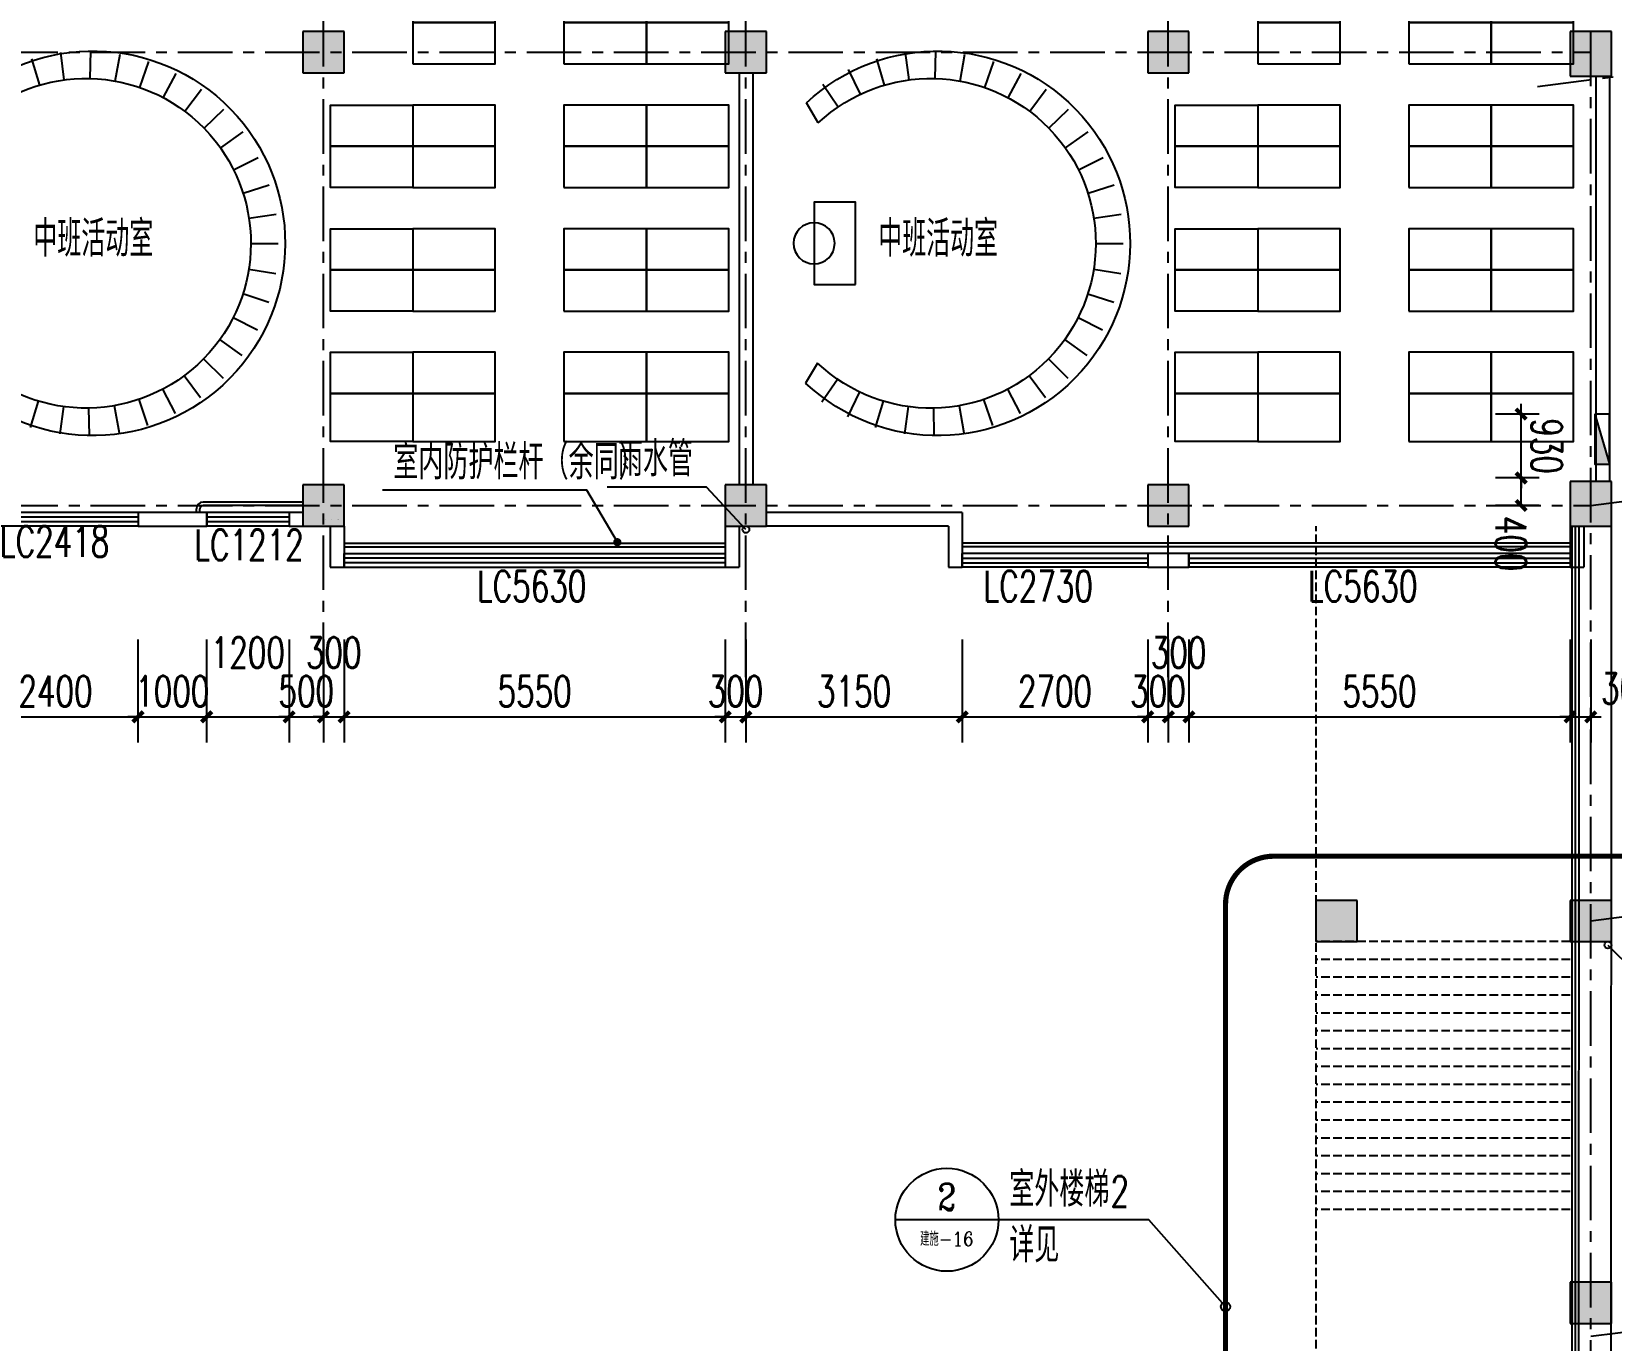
# Model space of a CAD drawing. Header units: millimetres. Extents: x -1048436 to -185795, y -983427 to 400387.
# Drawn here: x -721312 to -698312, y -308774 to -289718 of the extents above; entities that cross this region are included whole.
import ezdxf
from ezdxf.enums import TextEntityAlignment as Align

# ---------------------------------------------------------------- set-up
doc = ezdxf.new("R2010")
doc.units = ezdxf.units.MM
doc.header["$LTSCALE"] = 500
doc.linetypes.add('DASH', pattern=[0.35, 0.25, -0.1])
doc.linetypes.add('一层轴网$0$CENTER', pattern=[50.8, 31.75, -6.35, 6.35, -6.35])
for name, color, linetype in [('COLUMN', 254, 'Continuous'), ('DIM_IDEN', 3, 'Continuous'), ('DIM_LEAD', 3, 'Continuous'), ('P-消火栓-VPIPE', 1, 'Continuous'), ('PUB_DIM', 3, 'Continuous'), ('PUB_HATCH', 8, 'Continuous'), ('PUB_TEXT', 7, 'Continuous'), ('WINDOW', 4, 'Continuous'), ('WINDOW_TEXT', 7, 'Continuous'), ('一层轴网$0$建-轴线', 1, '一层轴网$0$CENTER'), ('建-墙', 254, 'Continuous'), ('建-家具', 8, 'Continuous'), ('建-屋面-排水沟落水口', 175, 'Continuous'), ('建-排水沟', 181, 'Continuous'), ('建-文字', 4, 'Continuous'), ('建-楼梯-扶手栏杆', 3, 'Continuous'), ('建-符号-箭头', 13, 'Continuous')]:
    doc.layers.add(name, color=color, linetype=linetype)
doc.styles.add('_TCH_DIM', font='SIMPLEX', dxfattribs={"bigfont": 'GBCBIG'})
doc.styles.add('_TCH_DIM_T3', font='SIMPLEX', dxfattribs={"width": 0.705882, "bigfont": 'GBCBIG'})
doc.styles.add('_TCH_LABEL', font='COMPLEX', dxfattribs={"bigfont": 'GBCBIG'})
doc.styles.add('_TCH_WINDOW', font='SIMPLEX', dxfattribs={"height": 3.5, "bigfont": 'GBCBIG'})
doc.styles.add('XD2008', font='xd-hzs.shx', dxfattribs={"width": 0.7, "bigfont": 'xd-hztxt.shx'})
doc.dimstyles.new('_TCH_ARCH&&150', dxfattribs={"dimtxt": 446.25, "dimasz": 150, "dimexe": 375, "dimexo": 450, "dimgap": 150, "dimtad": 1, "dimdec": 0, "dimzin": 0, "dimdsep": 46, "dimtxsty": '_TCH_DIM_T3', "dimblk": 'ARCHTICK', "dimcen": 0.09, "dimclrt": 7, "dimazin": 2, "dimtfac": 1, "dimtdec": 0, "dimtix": 1, "dimtmove": 2, "dimatfit": 3, "dimldrblk": 'ARCHTICK', "dimfxl": 1, "dimtolj": 1, "dimtzin": 0, "dimarcsym": 0})

# ---------------------------------------------------------------- blocks, each defined once
blk = doc.blocks.new('tjytk')
at = {"layer": '建-家具'}
for p, q in [((22706991, -4836326), (22706860, -4835948)), ((22707351, -4836232), (22707280, -4835838)), ((22707711, -4835794), (22707720, -4836194)), ((22708092, -4836214), (22708144, -4835818)), ((22708568, -4835908), (22708455, -4836292)), ((22706650, -4836474), (22706462, -4836121)), ((22708803, -4836424), (22708974, -4836063)), ((22706096, -4836353), (22706336, -4836673)), ((22709350, -4836278), (22709125, -4836609)), ((22706057, -4836919), (22705771, -4836639)), ((22709416, -4836841), (22709589, -4836549)), ((22705493, -4836973), (22705819, -4837204)), ((22705628, -4837523), (22705270, -4837345)), ((22705107, -4837746), (22705488, -4837867)), ((22705404, -4838229), (22705008, -4838169)), ((22704976, -4838601), (22705376, -4838600)), ((22705406, -4838971), (22705011, -4839034)), ((22705112, -4839455), (22705492, -4839332)), ((22705634, -4839676), (22705277, -4839856)), ((22705502, -4840227), (22705827, -4839994)), ((22706066, -4840278), (22705781, -4840559)), ((22709425, -4840337), (22709600, -4840628)), ((22706109, -4840843), (22706347, -4840522)), ((22709363, -4840900), (22709136, -4840571)), ((22706662, -4840719), (22706476, -4841074)), ((22708814, -4840757), (22708988, -4841118)), ((22706875, -4841245), (22707003, -4840866)), ((22707364, -4840958), (22707295, -4841352)), ((22707727, -4841393), (22707734, -4840993)), ((22708105, -4840971), (22708159, -4841367)), ((22708583, -4841275), (22708468, -4840892))]:
    blk.add_line(p, q, dxfattribs=at)
at = {"layer": '建-家具', "elevation": 0}
blk.add_lwpolyline([(22708876, -4839194), (22708876, -4837994), (22709476, -4837994), (22709476, -4839194)], close=True, dxfattribs=at)
at = {"layer": '建-家具'}
blk.add_circle((22709476, -4838594), 300, dxfattribs=at)
for centre, radius in [((22707676, -4838594), 2800), ((22707776, -4838594), 2400)]:
    blk.add_arc(centre, radius, 46.9055, 313.4094, dxfattribs=at)
blk = doc.blocks.new('A$C3D0C7A98')
at = {"layer": '建-家具'}
for points in [[(-5000, 6730), (-6200, 6730), (-6200, 7330), (-5000, 7330)], [(-3800, 6730), (-5000, 6730), (-5000, 7330), (-3800, 7330)], [(-5000, 6130), (-6200, 6130), (-6200, 6730), (-5000, 6730)], [(-3800, 6130), (-5000, 6130), (-5000, 6730), (-3800, 6730)], [(-5000, 4930), (-6200, 4930), (-6200, 5530), (-5000, 5530)], [(-3800, 4930), (-5000, 4930), (-5000, 5530), (-3800, 5530)], [(-5000, 4330), (-6200, 4330), (-6200, 4930), (-5000, 4930)], [(-3800, 4330), (-5000, 4330), (-5000, 4930), (-3800, 4930)], [(-5000, 3130), (-6200, 3130), (-6200, 3730), (-5000, 3730)], [(-3800, 3130), (-5000, 3130), (-5000, 3730), (-3800, 3730)], [(-5000, 2530), (-6200, 2530), (-6200, 3130), (-5000, 3130)], [(-3800, 2530), (-5000, 2530), (-5000, 3130), (-3800, 3130)], [(-5000, 1330), (-6200, 1330), (-6200, 1930), (-5000, 1930)], [(-3800, 1330), (-5000, 1330), (-5000, 1930), (-3800, 1930)], [(-5000, 630), (-6200, 630), (-6200, 1330), (-5000, 1330)], [(-3800, 630), (-5000, 630), (-5000, 1330), (-3800, 1330)]]:
    blk.add_lwpolyline(points, close=True, dxfattribs=at)
at = {"layer": '建-家具', "elevation": 0}
for points in [[(-1600, 6730), (-2800, 6730), (-2800, 7330), (-1600, 7330)], [(-1600, 6130), (-2800, 6130), (-2800, 6730), (-1600, 6730)], [(-1600, 4930), (-2800, 4930), (-2800, 5530), (-1600, 5530)], [(-1600, 4930), (-400, 4930), (-400, 5530), (-1600, 5530)], [(-1600, 4330), (-2800, 4330), (-2800, 4930), (-1600, 4930)], [(-1600, 4330), (-400, 4330), (-400, 4930), (-1600, 4930)], [(-1600, 3130), (-2800, 3130), (-2800, 3730), (-1600, 3730)], [(-1600, 3130), (-400, 3130), (-400, 3730), (-1600, 3730)], [(-1600, 2530), (-2800, 2530), (-2800, 3130), (-1600, 3130)], [(-1600, 2530), (-400, 2530), (-400, 3130), (-1600, 3130)], [(-1600, 1330), (-2800, 1330), (-2800, 1930), (-1600, 1930)], [(-1600, 1330), (-400, 1330), (-400, 1930), (-1600, 1930)], [(-1600, 630), (-2800, 630), (-2800, 1330), (-1600, 1330)], [(-1600, 630), (-400, 630), (-400, 1330), (-1600, 1330)]]:
    blk.add_lwpolyline(points, close=True, dxfattribs=at)
at = {"layer": '建-家具', "linetype": 'Continuous', "extrusion": (0, 0, -1), "xscale": -1, "zscale": -1}
blk.add_blockref('tjytk', (22704618, 4842111), dxfattribs=at)
blk = doc.blocks.new('一层轴网')
at = {"layer": '一层轴网$0$建-轴线', "ltscale": 0.05}
for p, q in [((53975.4, 66077.3), (70938.8, 68234.6)), ((-2650, 66576.4), (54751.3, 66576.4)), ((54751.3, 59976.4), (71714.7, 62133.7)), ((-2650, 59976.4), (54751.3, 59976.4)), ((54751.4, 53928.1), (72471.6, 56181.6)), ((54751.2, 47879.8), (73228.6, 50229.6))]:
    blk.add_line(p, q, dxfattribs=at)
for points in [[(36300, 57476.4), (36300, 82276.4)], [(42450, 57476.4), (42450, 82276.4)], [(48600, 57476.4), (48600, 82276.4)], [(54750, -2500), (54750, 82276.4)]]:
    blk.add_lwpolyline(points, dxfattribs=at)
blk = doc.blocks.new('PA-X单栓')
blk.add_line((-162, 57), (325, 200))
blk.add_lwpolyline([(-162, 57), (325, 57), (325, 200), (-162, 200)], close=True)
blk.add_solid([(325, 57), (325, 200), (-162, 57)])
blk = doc.blocks.new('fghfgh')
at = {"layer": 'P-消火栓-VPIPE', "linetype": 'ByBlock', "xscale": 1.5, "yscale": 1.5, "zscale": 1.5, "rotation": 270}
blk.add_blockref('PA-X单栓', (-698638, -295530), dxfattribs=at)
blk = doc.blocks.new('A$C4F09042B')
at = {"layer": 'DIM_LEAD'}
for p, q in [((110336, 95668), (108886, 95668)), ((110907, 95051), (110336, 95668)), ((123457, 89001), (123835, 88623))]:
    blk.add_line(p, q, dxfattribs=at)
at = {"layer": '建-屋面-排水沟落水口'}
for centre in [(110907, 95051), (123457, 89001)]:
    blk.add_circle(centre, 50, dxfattribs=at)
at = {"layer": 'PUB_TEXT', "style": '_TCH_DIM'}
blk.add_text('雨水管', height=506.4, dxfattribs=at).set_placement((109043, 95826))
blk = doc.blocks.new('_ArchTick')
at = {"color": 0, "linetype": 'ByBlock', "const_width": 0.4}
blk.add_lwpolyline([(-0.5, -0.5), (0.5, 0.5)], dxfattribs=at)
blk = doc.blocks.new('*D1484')
at = {"layer": 'Defpoints', "color": 0, "transparency": 16777216}
for p in [(-699626, -296217), (-698911, -296217), (-698911, -296618)]:
    blk.add_point(p, dxfattribs=at)
at = {"layer": 'PUB_DIM', "color": 0, "lineweight": -2, "transparency": 16777216}
for p, q in [((-699361, -296217), (-700001, -296217)), ((-699626, -296618), (-699626, -296217)), ((-699361, -296618), (-700001, -296618))]:
    blk.add_line(p, q, dxfattribs=at)
at = {"layer": 'PUB_DIM', "color": 0, "lineweight": -2, "transparency": 16777216, "xscale": 150, "yscale": 150, "zscale": 150}
for p, rotation in [((-699626, -296217), 90.00029364775153), ((-699626, -296618), 270.0002936477515)]:
    blk.add_blockref('_ArchTick', p, dxfattribs=dict(at, rotation=rotation))
at = {"layer": 'PUB_DIM', "color": 7, "transparency": 16777216, "insert": (-699774, -297173), "char_height": 446.2, "attachment_point": 5, "rotation": 270.0003, "style": '_TCH_DIM_T3'}
blk.add_mtext('\\A1;400', dxfattribs=at)
blk = doc.blocks.new('*D1485')
at = {"layer": 'Defpoints', "color": 0, "transparency": 16777216}
for p in [(-699626, -295288), (-698911, -295288), (-698911, -296217)]:
    blk.add_point(p, dxfattribs=at)
at = {"layer": 'PUB_DIM', "color": 0, "lineweight": -2, "transparency": 16777216}
for p, q in [((-699361, -295288), (-700001, -295288)), ((-699626, -295288), (-699626, -295138)), ((-699626, -296217), (-699626, -295288)), ((-699361, -296217), (-700001, -296217)), ((-699626, -296217), (-699626, -296367))]:
    blk.add_line(p, q, dxfattribs=at)
at = {"layer": 'PUB_DIM', "color": 0, "lineweight": -2, "transparency": 16777216, "xscale": 150, "yscale": 150, "zscale": 150}
for p, rotation in [((-699626, -295288), 270.0002936477463), ((-699626, -296217), 90.00029364774629)]:
    blk.add_blockref('_ArchTick', p, dxfattribs=dict(at, rotation=rotation))
at = {"layer": 'PUB_DIM', "color": 7, "transparency": 16777216, "insert": (-699253, -295753), "char_height": 446.2, "attachment_point": 5, "rotation": 270.0003, "style": '_TCH_DIM_T3'}
blk.add_mtext('\\A1;930', dxfattribs=at)
blk = doc.blocks.new('*D1996')
at = {"layer": 'Defpoints', "color": 0, "transparency": 16777216}
for p in [(-722163, -298118), (-719763, -298118), (-719763, -299696)]:
    blk.add_point(p, dxfattribs=at)
at = {"layer": 'PUB_DIM', "color": 0, "lineweight": -2, "transparency": 16777216}
for p, q in [((-722163, -298568), (-722163, -300071)), ((-719763, -298568), (-719763, -300071)), ((-722163, -299696), (-719763, -299696))]:
    blk.add_line(p, q, dxfattribs=at)
at = {"layer": 'PUB_DIM', "color": 0, "lineweight": -2, "transparency": 16777216, "xscale": 150, "yscale": 150, "zscale": 150, "rotation": 180}
blk.add_blockref('_ArchTick', (-722163, -299696), dxfattribs=at)
at = {"layer": 'PUB_DIM', "color": 0, "lineweight": -2, "transparency": 16777216, "xscale": 150, "yscale": 150, "zscale": 150}
blk.add_blockref('_ArchTick', (-719763, -299696), dxfattribs=at)
at = {"layer": 'PUB_DIM', "color": 7, "transparency": 16777216, "insert": (-720963, -299323), "char_height": 446.2, "attachment_point": 5, "style": '_TCH_DIM_T3'}
blk.add_mtext('\\A1;2400', dxfattribs=at)
blk = doc.blocks.new('*D1997')
at = {"layer": 'Defpoints', "color": 0, "transparency": 16777216}
for p in [(-719763, -298118), (-718763, -298118), (-718763, -299696)]:
    blk.add_point(p, dxfattribs=at)
at = {"layer": 'PUB_DIM', "color": 0, "lineweight": -2, "transparency": 16777216}
for p, q in [((-719763, -298568), (-719763, -300071)), ((-718763, -298568), (-718763, -300071)), ((-719763, -299696), (-719913, -299696)), ((-719763, -299696), (-718763, -299696)), ((-718763, -299696), (-718613, -299696))]:
    blk.add_line(p, q, dxfattribs=at)
at = {"layer": 'PUB_DIM', "color": 0, "lineweight": -2, "transparency": 16777216, "xscale": 150, "yscale": 150, "zscale": 150}
blk.add_blockref('_ArchTick', (-719763, -299696), dxfattribs=at)
at = {"layer": 'PUB_DIM', "color": 0, "lineweight": -2, "transparency": 16777216, "xscale": 150, "yscale": 150, "zscale": 150, "rotation": 180}
blk.add_blockref('_ArchTick', (-718763, -299696), dxfattribs=at)
at = {"layer": 'PUB_DIM', "color": 7, "transparency": 16777216, "insert": (-719263, -299323), "char_height": 446.2, "attachment_point": 5, "style": '_TCH_DIM_T3'}
blk.add_mtext('\\A1;1000', dxfattribs=at)
blk = doc.blocks.new('*D1998')
at = {"layer": 'Defpoints', "color": 0, "transparency": 16777216}
for p in [(-718763, -298118), (-717563, -298118), (-717563, -299696)]:
    blk.add_point(p, dxfattribs=at)
at = {"layer": 'PUB_DIM', "color": 0, "lineweight": -2, "transparency": 16777216}
for p, q in [((-718763, -298568), (-718763, -300071)), ((-717563, -298568), (-717563, -300071)), ((-718763, -299696), (-717563, -299696))]:
    blk.add_line(p, q, dxfattribs=at)
at = {"layer": 'PUB_DIM', "color": 0, "lineweight": -2, "transparency": 16777216, "xscale": 150, "yscale": 150, "zscale": 150, "rotation": 180}
blk.add_blockref('_ArchTick', (-718763, -299696), dxfattribs=at)
at = {"layer": 'PUB_DIM', "color": 0, "lineweight": -2, "transparency": 16777216, "xscale": 150, "yscale": 150, "zscale": 150}
blk.add_blockref('_ArchTick', (-717563, -299696), dxfattribs=at)
at = {"layer": 'PUB_DIM', "color": 7, "transparency": 16777216, "insert": (-718163, -298759), "char_height": 446.2, "attachment_point": 5, "style": '_TCH_DIM_T3'}
blk.add_mtext('\\A1;1200', dxfattribs=at)
blk = doc.blocks.new('*D1999')
at = {"layer": 'Defpoints', "color": 0, "transparency": 16777216}
for p in [(-717563, -298118), (-717063, -298118), (-717063, -299696)]:
    blk.add_point(p, dxfattribs=at)
at = {"layer": 'PUB_DIM', "color": 0, "lineweight": -2, "transparency": 16777216}
for p, q in [((-717563, -298568), (-717563, -300071)), ((-717063, -298568), (-717063, -300071)), ((-717563, -299696), (-717713, -299696)), ((-717563, -299696), (-717063, -299696)), ((-717063, -299696), (-716913, -299696))]:
    blk.add_line(p, q, dxfattribs=at)
at = {"layer": 'PUB_DIM', "color": 0, "lineweight": -2, "transparency": 16777216, "xscale": 150, "yscale": 150, "zscale": 150}
blk.add_blockref('_ArchTick', (-717563, -299696), dxfattribs=at)
at = {"layer": 'PUB_DIM', "color": 0, "lineweight": -2, "transparency": 16777216, "xscale": 150, "yscale": 150, "zscale": 150, "rotation": 180}
blk.add_blockref('_ArchTick', (-717063, -299696), dxfattribs=at)
at = {"layer": 'PUB_DIM', "color": 7, "transparency": 16777216, "insert": (-717313, -299323), "char_height": 446.2, "attachment_point": 5, "style": '_TCH_DIM_T3'}
blk.add_mtext('\\A1;500', dxfattribs=at)
blk = doc.blocks.new('*D2000')
at = {"layer": 'Defpoints', "color": 0, "transparency": 16777216}
for p in [(-717063, -298118), (-716763, -298118), (-716763, -299696)]:
    blk.add_point(p, dxfattribs=at)
at = {"layer": 'PUB_DIM', "color": 0, "lineweight": -2, "transparency": 16777216}
for p, q in [((-717063, -298568), (-717063, -300071)), ((-716763, -298568), (-716763, -300071)), ((-717063, -299696), (-717213, -299696)), ((-717063, -299696), (-716763, -299696)), ((-716763, -299696), (-716613, -299696))]:
    blk.add_line(p, q, dxfattribs=at)
at = {"layer": 'PUB_DIM', "color": 0, "lineweight": -2, "transparency": 16777216, "xscale": 150, "yscale": 150, "zscale": 150}
blk.add_blockref('_ArchTick', (-717063, -299696), dxfattribs=at)
at = {"layer": 'PUB_DIM', "color": 0, "lineweight": -2, "transparency": 16777216, "xscale": 150, "yscale": 150, "zscale": 150, "rotation": 180}
blk.add_blockref('_ArchTick', (-716763, -299696), dxfattribs=at)
at = {"layer": 'PUB_DIM', "color": 7, "transparency": 16777216, "insert": (-716913, -298759), "char_height": 446.2, "attachment_point": 5, "style": '_TCH_DIM_T3'}
blk.add_mtext('\\A1;300', dxfattribs=at)
blk = doc.blocks.new('*D2001')
at = {"layer": 'Defpoints', "color": 0, "transparency": 16777216}
for p in [(-716763, -298118), (-711213, -298118), (-711213, -299696)]:
    blk.add_point(p, dxfattribs=at)
at = {"layer": 'PUB_DIM', "color": 0, "lineweight": -2, "transparency": 16777216}
for p, q in [((-716763, -298568), (-716763, -300071)), ((-711213, -298568), (-711213, -300071)), ((-716763, -299696), (-711213, -299696))]:
    blk.add_line(p, q, dxfattribs=at)
at = {"layer": 'PUB_DIM', "color": 0, "lineweight": -2, "transparency": 16777216, "xscale": 150, "yscale": 150, "zscale": 150, "rotation": 180}
blk.add_blockref('_ArchTick', (-716763, -299696), dxfattribs=at)
at = {"layer": 'PUB_DIM', "color": 0, "lineweight": -2, "transparency": 16777216, "xscale": 150, "yscale": 150, "zscale": 150}
blk.add_blockref('_ArchTick', (-711213, -299696), dxfattribs=at)
at = {"layer": 'PUB_DIM', "color": 7, "transparency": 16777216, "insert": (-713988, -299323), "char_height": 446.2, "attachment_point": 5, "style": '_TCH_DIM_T3'}
blk.add_mtext('\\A1;5550', dxfattribs=at)
blk = doc.blocks.new('*D2002')
at = {"layer": 'Defpoints', "color": 0, "transparency": 16777216}
for p in [(-711213, -298118), (-710913, -298118), (-710913, -299696)]:
    blk.add_point(p, dxfattribs=at)
at = {"layer": 'PUB_DIM', "color": 0, "lineweight": -2, "transparency": 16777216}
for p, q in [((-711213, -298568), (-711213, -300071)), ((-710913, -298568), (-710913, -300071)), ((-711213, -299696), (-711363, -299696)), ((-711213, -299696), (-710913, -299696)), ((-710913, -299696), (-710763, -299696))]:
    blk.add_line(p, q, dxfattribs=at)
at = {"layer": 'PUB_DIM', "color": 0, "lineweight": -2, "transparency": 16777216, "xscale": 150, "yscale": 150, "zscale": 150}
blk.add_blockref('_ArchTick', (-711213, -299696), dxfattribs=at)
at = {"layer": 'PUB_DIM', "color": 0, "lineweight": -2, "transparency": 16777216, "xscale": 150, "yscale": 150, "zscale": 150, "rotation": 180}
blk.add_blockref('_ArchTick', (-710913, -299696), dxfattribs=at)
at = {"layer": 'PUB_DIM', "color": 7, "transparency": 16777216, "insert": (-711063, -299323), "char_height": 446.2, "attachment_point": 5, "style": '_TCH_DIM_T3'}
blk.add_mtext('\\A1;300', dxfattribs=at)
blk = doc.blocks.new('*D2003')
at = {"layer": 'Defpoints', "color": 0, "transparency": 16777216}
for p in [(-710913, -298118), (-707763, -298118), (-707763, -299696)]:
    blk.add_point(p, dxfattribs=at)
at = {"layer": 'PUB_DIM', "color": 0, "lineweight": -2, "transparency": 16777216}
for p, q in [((-710913, -298568), (-710913, -300071)), ((-707763, -298568), (-707763, -300071)), ((-710913, -299696), (-707763, -299696))]:
    blk.add_line(p, q, dxfattribs=at)
at = {"layer": 'PUB_DIM', "color": 0, "lineweight": -2, "transparency": 16777216, "xscale": 150, "yscale": 150, "zscale": 150, "rotation": 180}
blk.add_blockref('_ArchTick', (-710913, -299696), dxfattribs=at)
at = {"layer": 'PUB_DIM', "color": 0, "lineweight": -2, "transparency": 16777216, "xscale": 150, "yscale": 150, "zscale": 150}
blk.add_blockref('_ArchTick', (-707763, -299696), dxfattribs=at)
at = {"layer": 'PUB_DIM', "color": 7, "transparency": 16777216, "insert": (-709338, -299323), "char_height": 446.2, "attachment_point": 5, "style": '_TCH_DIM_T3'}
blk.add_mtext('\\A1;3150', dxfattribs=at)
blk = doc.blocks.new('*D2004')
at = {"layer": 'Defpoints', "color": 0, "transparency": 16777216}
for p in [(-707763, -298118), (-705063, -298118), (-705063, -299696)]:
    blk.add_point(p, dxfattribs=at)
at = {"layer": 'PUB_DIM', "color": 0, "lineweight": -2, "transparency": 16777216}
for p, q in [((-707763, -298568), (-707763, -300071)), ((-705063, -298568), (-705063, -300071)), ((-707763, -299696), (-705063, -299696))]:
    blk.add_line(p, q, dxfattribs=at)
at = {"layer": 'PUB_DIM', "color": 0, "lineweight": -2, "transparency": 16777216, "xscale": 150, "yscale": 150, "zscale": 150, "rotation": 180}
blk.add_blockref('_ArchTick', (-707763, -299696), dxfattribs=at)
at = {"layer": 'PUB_DIM', "color": 0, "lineweight": -2, "transparency": 16777216, "xscale": 150, "yscale": 150, "zscale": 150}
blk.add_blockref('_ArchTick', (-705063, -299696), dxfattribs=at)
at = {"layer": 'PUB_DIM', "color": 7, "transparency": 16777216, "insert": (-706413, -299323), "char_height": 446.2, "attachment_point": 5, "style": '_TCH_DIM_T3'}
blk.add_mtext('\\A1;2700', dxfattribs=at)
blk = doc.blocks.new('*D2005')
at = {"layer": 'Defpoints', "color": 0, "transparency": 16777216}
for p in [(-705063, -298118), (-704763, -298118), (-704763, -299696)]:
    blk.add_point(p, dxfattribs=at)
at = {"layer": 'PUB_DIM', "color": 0, "lineweight": -2, "transparency": 16777216}
for p, q in [((-705063, -298568), (-705063, -300071)), ((-704763, -298568), (-704763, -300071)), ((-705063, -299696), (-705213, -299696)), ((-705063, -299696), (-704763, -299696)), ((-704763, -299696), (-704613, -299696))]:
    blk.add_line(p, q, dxfattribs=at)
at = {"layer": 'PUB_DIM', "color": 0, "lineweight": -2, "transparency": 16777216, "xscale": 150, "yscale": 150, "zscale": 150}
blk.add_blockref('_ArchTick', (-705063, -299696), dxfattribs=at)
at = {"layer": 'PUB_DIM', "color": 0, "lineweight": -2, "transparency": 16777216, "xscale": 150, "yscale": 150, "zscale": 150, "rotation": 180}
blk.add_blockref('_ArchTick', (-704763, -299696), dxfattribs=at)
at = {"layer": 'PUB_DIM', "color": 7, "transparency": 16777216, "insert": (-704913, -299323), "char_height": 446.2, "attachment_point": 5, "style": '_TCH_DIM_T3'}
blk.add_mtext('\\A1;300', dxfattribs=at)
blk = doc.blocks.new('*D2006')
at = {"layer": 'Defpoints', "color": 0, "transparency": 16777216}
for p in [(-704763, -298118), (-704463, -298118), (-704463, -299696)]:
    blk.add_point(p, dxfattribs=at)
at = {"layer": 'PUB_DIM', "color": 0, "lineweight": -2, "transparency": 16777216}
for p, q in [((-704763, -298568), (-704763, -300071)), ((-704463, -298568), (-704463, -300071)), ((-704763, -299696), (-704463, -299696))]:
    blk.add_line(p, q, dxfattribs=at)
at = {"layer": 'PUB_DIM', "color": 0, "lineweight": -2, "transparency": 16777216, "xscale": 150, "yscale": 150, "zscale": 150, "rotation": 180}
blk.add_blockref('_ArchTick', (-704763, -299696), dxfattribs=at)
at = {"layer": 'PUB_DIM', "color": 0, "lineweight": -2, "transparency": 16777216, "xscale": 150, "yscale": 150, "zscale": 150}
blk.add_blockref('_ArchTick', (-704463, -299696), dxfattribs=at)
at = {"layer": 'PUB_DIM', "color": 7, "transparency": 16777216, "insert": (-704613, -298759), "char_height": 446.2, "attachment_point": 5, "style": '_TCH_DIM_T3'}
blk.add_mtext('\\A1;300', dxfattribs=at)
blk = doc.blocks.new('*D2007')
at = {"layer": 'Defpoints', "color": 0, "transparency": 16777216}
for p in [(-704463, -298118), (-698913, -298118), (-698913, -299696)]:
    blk.add_point(p, dxfattribs=at)
at = {"layer": 'PUB_DIM', "color": 0, "lineweight": -2, "transparency": 16777216}
for p, q in [((-704463, -298568), (-704463, -300071)), ((-698913, -298568), (-698913, -300071)), ((-704463, -299696), (-698913, -299696))]:
    blk.add_line(p, q, dxfattribs=at)
at = {"layer": 'PUB_DIM', "color": 0, "lineweight": -2, "transparency": 16777216, "xscale": 150, "yscale": 150, "zscale": 150, "rotation": 180}
blk.add_blockref('_ArchTick', (-704463, -299696), dxfattribs=at)
at = {"layer": 'PUB_DIM', "color": 0, "lineweight": -2, "transparency": 16777216, "xscale": 150, "yscale": 150, "zscale": 150}
blk.add_blockref('_ArchTick', (-698913, -299696), dxfattribs=at)
at = {"layer": 'PUB_DIM', "color": 7, "transparency": 16777216, "insert": (-701688, -299323), "char_height": 446.2, "attachment_point": 5, "style": '_TCH_DIM_T3'}
blk.add_mtext('\\A1;5550', dxfattribs=at)
blk = doc.blocks.new('*D2008')
at = {"layer": 'Defpoints', "color": 0, "transparency": 16777216}
for p in [(-698913, -298118), (-698613, -298118), (-698613, -299696)]:
    blk.add_point(p, dxfattribs=at)
at = {"layer": 'PUB_DIM', "color": 0, "lineweight": -2, "transparency": 16777216}
for p, q in [((-698913, -298568), (-698913, -300071)), ((-698613, -298568), (-698613, -300071)), ((-698913, -299696), (-699063, -299696)), ((-698913, -299696), (-698613, -299696)), ((-698613, -299696), (-698463, -299696))]:
    blk.add_line(p, q, dxfattribs=at)
at = {"layer": 'PUB_DIM', "color": 0, "lineweight": -2, "transparency": 16777216, "xscale": 150, "yscale": 150, "zscale": 150}
blk.add_blockref('_ArchTick', (-698913, -299696), dxfattribs=at)
at = {"layer": 'PUB_DIM', "color": 0, "lineweight": -2, "transparency": 16777216, "xscale": 150, "yscale": 150, "zscale": 150, "rotation": 180}
blk.add_blockref('_ArchTick', (-698613, -299696), dxfattribs=at)
at = {"layer": 'PUB_DIM', "color": 7, "transparency": 16777216, "insert": (-698058, -299284), "char_height": 446.2, "attachment_point": 5, "style": '_TCH_DIM_T3'}
blk.add_mtext('\\A1;300', dxfattribs=at)
blk = doc.blocks.new('$TCHSYS$WIN2D')
for p, q in [((-0.5, 0.5), (0.5, 0.5)), ((-0.5, 0.5), (-0.5, -0.5)), ((0.5, 0.5), (0.5, -0.5)), ((0.5, 0.1667), (-0.5, 0.1667)), ((0.5, -0.1667), (-0.5, -0.1667)), ((-0.5, -0.5), (0.5, -0.5))]:
    blk.add_line(p, q)

msp = doc.modelspace()

# ---------------------------------------------------------------- hatches: boundary and pattern name
at = {"layer": 'PUB_HATCH'}
for points in [[(-717362.7, -289717.6), (-717362.7, -290317.6), (-716762.7, -290317.6), (-716762.7, -289717.6)], [(-711212.7, -289717.6), (-711212.7, -290317.6), (-710612.7, -290317.6), (-710612.7, -289717.6)], [(-705062.7, -289717.6), (-705062.7, -290317.6), (-704462.7, -290317.6), (-704462.7, -289717.6)], [(-698912.7, -289717.6), (-698912.7, -290367.6), (-698312.7, -290367.6), (-698312.7, -289717.6)], [(-717362.7, -296317.6), (-717362.7, -296917.6), (-716762.7, -296917.6), (-716762.7, -296317.6)], [(-711212.7, -296317.6), (-711212.7, -296917.6), (-710612.7, -296917.6), (-710612.7, -296317.6)], [(-705062.7, -296317.6), (-705062.7, -296917.6), (-704462.7, -296917.6), (-704462.7, -296317.6)], [(-698912.7, -296267.6), (-698912.7, -296917.6), (-698312.7, -296917.6), (-698312.7, -296267.6)], [(-702612.7, -302367.6), (-702612.7, -302967.6), (-702012.7, -302967.6), (-702012.7, -302367.6)], [(-698912.7, -302367.6), (-698912.7, -302967.6), (-698312.7, -302967.6), (-698312.7, -302367.6)], [(-698912.7, -307927.2), (-698912.7, -308527.2), (-698312.7, -308527.2), (-698312.7, -307927.2)]]:
    msp.add_hatch(color=256, dxfattribs=at).paths.add_polyline_path(points)

# ---------------------------------------------------------------- linework, layer by layer
msp.add_lwpolyline([(-698888, -296917.6), (-698888.2, -311163.7)])
at = {"layer": 'COLUMN'}
for p, q in [((-717362.7, -289717.6), (-717362.7, -290317.6)), ((-716762.7, -289717.6), (-717362.7, -289717.6)), ((-716762.7, -290317.6), (-716762.7, -289717.6)), ((-711212.7, -289717.6), (-711212.7, -290317.6)), ((-710612.7, -289717.6), (-711212.7, -289717.6)), ((-710612.7, -290317.6), (-710612.7, -289717.6)), ((-705062.7, -289717.6), (-705062.7, -290317.6)), ((-704462.7, -289717.6), (-705062.7, -289717.6)), ((-704462.7, -290317.6), (-704462.7, -289717.6)), ((-698912.7, -289717.6), (-698912.7, -290367.6)), ((-698312.7, -289717.6), (-698912.7, -289717.6)), ((-698312.7, -290367.6), (-698312.7, -289717.6)), ((-717362.7, -290317.6), (-716762.7, -290317.6)), ((-711212.7, -290317.6), (-710612.7, -290317.6)), ((-705062.7, -290317.6), (-704462.7, -290317.6)), ((-698912.7, -290367.6), (-698312.7, -290367.6)), ((-717362.7, -296317.6), (-717362.7, -296917.6)), ((-716762.7, -296317.6), (-717362.7, -296317.6)), ((-716762.7, -296917.6), (-716762.7, -296317.6)), ((-711212.7, -296317.6), (-711212.7, -296917.6)), ((-710612.7, -296317.6), (-711212.7, -296317.6)), ((-710612.7, -296917.6), (-710612.7, -296317.6)), ((-705062.7, -296317.6), (-705062.7, -296917.6)), ((-704462.7, -296317.6), (-705062.7, -296317.6)), ((-704462.7, -296917.6), (-704462.7, -296317.6)), ((-698912.7, -296267.6), (-698912.7, -296917.6)), ((-698312.7, -296267.6), (-698912.7, -296267.6)), ((-698312.7, -296917.6), (-698312.7, -296267.6)), ((-717362.7, -296917.6), (-716762.7, -296917.6)), ((-711212.7, -296917.6), (-710612.7, -296917.6)), ((-705062.7, -296917.6), (-704462.7, -296917.6)), ((-698912.7, -296917.6), (-698312.7, -296917.6)), ((-702612.7, -302367.6), (-702612.7, -302967.6)), ((-702012.7, -302367.6), (-702612.7, -302367.6)), ((-702012.7, -302967.6), (-702012.7, -302367.6)), ((-698912.7, -302367.6), (-698912.7, -302967.6)), ((-698312.7, -302367.6), (-698912.7, -302367.6)), ((-698312.7, -302967.6), (-698312.7, -302367.6)), ((-702612.7, -302967.6), (-702012.7, -302967.6)), ((-698912.7, -302967.6), (-698312.7, -302967.6)), ((-698912.7, -307927.2), (-698912.7, -308527.2)), ((-698312.7, -307927.2), (-698912.7, -307927.2)), ((-698312.7, -308527.2), (-698312.7, -307927.2)), ((-698912.7, -308527.2), (-698312.7, -308527.2))]:
    msp.add_line(p, q, dxfattribs=at)
at = {"layer": 'DIM_IDEN'}
for p, q in [((-707235.9, -307018.3), (-708735.9, -307018.3)), ((-705048.1, -307018.3), (-707235.9, -307018.3)), ((-703973.2, -308233.4), (-705048.1, -307018.3))]:
    msp.add_line(p, q, dxfattribs=at)
for centre, radius in [((-707985.9, -307018.3), 750), ((-703929.3, -308283), 66.2)]:
    msp.add_circle(centre, radius, dxfattribs=at)
at = {"layer": 'DIM_LEAD'}
for p, q in [((-713227.4, -296394.2), (-716203.2, -296394.2)), ((-712783.9, -297152.4), (-713227.4, -296394.2)), ((-712783.9, -297152.4), (-713227.4, -296394.2))]:
    msp.add_line(p, q, dxfattribs=at)
at = {"layer": 'DIM_LEAD', "const_width": 60}
msp.add_lwpolyline([(-712768.8, -297178.3, 1), (-712799.1, -297126.5, 1)], format="xyb", close=True, dxfattribs=at)
msp.add_lwpolyline([(-712768.8, -297178.3, 1), (-712799.1, -297126.5, 1)], format="xyb", close=True, dxfattribs=at)
at = {"layer": '建-墙'}
for p, q in [((-711010.6, -290317.6), (-711010.6, -296317.6)), ((-710810.6, -290317.6), (-710810.6, -296317.6)), ((-698537.7, -290367.6), (-698537.7, -296267.6)), ((-698337.7, -290367.6), (-698337.7, -296267.6)), ((-718762.6, -296717.6), (-719762.6, -296717.6)), ((-719762.6, -296717.6), (-719762.6, -296917.6)), ((-719762.6, -296917.6), (-718762.6, -296917.6)), ((-718762.6, -296917.6), (-718762.6, -296717.6)), ((-717362.7, -296717.6), (-717562.6, -296717.6)), ((-717562.6, -296717.6), (-717562.6, -296917.6)), ((-717562.6, -296917.6), (-717362.7, -296917.6)), ((-717037.7, -296817.6), (-717037.7, -296817.6)), ((-716962.7, -296917.6), (-716962.7, -297517.6)), ((-716950.2, -296817.6), (-716950.2, -296817.6)), ((-716862.7, -296817.6), (-716862.7, -296817.6)), ((-716862.7, -296817.6), (-716862.7, -296817.6)), ((-716850.2, -296817.6), (-716850.2, -296817.6)), ((-716837.7, -296817.6), (-716837.7, -296817.6)), ((-716762.7, -296917.6), (-716762.7, -297317.6)), ((-711212.7, -296917.6), (-711212.7, -297317.6)), ((-711112.7, -296817.6), (-711112.7, -296817.6)), ((-711012.7, -296917.6), (-711012.7, -297517.6)), ((-711011.7, -296817.6), (-711011.7, -296817.6)), ((-710910.6, -296817.6), (-710910.6, -296817.6)), ((-707762.7, -296717.6), (-710612.7, -296717.6)), ((-707962.7, -296917.6), (-710612.7, -296917.6)), ((-707962.7, -296917.6), (-707962.7, -297517.6)), ((-707762.7, -296717.6), (-707762.7, -297317.6)), ((-698912.7, -296917.6), (-698912.7, -297317.6)), ((-698712.7, -296917.6), (-698712.7, -297517.6)), ((-716762.7, -297517.6), (-716762.7, -297317.6)), ((-711212.7, -297317.6), (-711212.7, -297517.6)), ((-707762.7, -297517.6), (-707762.7, -297317.6)), ((-704462.7, -297317.6), (-705062.7, -297317.6)), ((-705062.7, -297317.6), (-705062.7, -297517.6)), ((-704462.7, -297517.6), (-704462.7, -297317.6)), ((-698912.7, -297317.6), (-698912.7, -297517.6)), ((-716962.7, -297517.6), (-716762.7, -297517.6)), ((-711212.7, -297517.6), (-711012.7, -297517.6)), ((-707962.7, -297517.6), (-707762.7, -297517.6)), ((-705062.7, -297517.6), (-704462.7, -297517.6)), ((-698912.7, -297517.6), (-698712.7, -297517.6))]:
    msp.add_line(p, q, dxfattribs=at)
at = {"layer": '建-墙', "linetype": 'DASH'}
for p, q in [((-698911.8, -302967.6), (-702611.3, -302967.6)), ((-698911.8, -303227.6), (-702611.3, -303227.6)), ((-698911.8, -303487.6), (-702611.3, -303487.6)), ((-698911.8, -303747.6), (-702611.3, -303747.6)), ((-698911.8, -304007.6), (-702611.3, -304007.6)), ((-698911.8, -304267.6), (-702611.4, -304267.6)), ((-698911.8, -304527.6), (-702611.4, -304527.6)), ((-698911.8, -304787.6), (-702611.4, -304787.6)), ((-698911.8, -305047.6), (-702611.4, -305047.6)), ((-698911.8, -305307.6), (-702611.4, -305307.6)), ((-698911.8, -305567.6), (-702611.4, -305567.6)), ((-698911.8, -305827.6), (-702611.4, -305827.6)), ((-698911.8, -306087.6), (-702611.4, -306087.6)), ((-698911.9, -306347.6), (-702611.4, -306347.6)), ((-698911.9, -306607.6), (-702611.4, -306607.6)), ((-698911.9, -306867.6), (-702611.4, -306867.6))]:
    msp.add_line(p, q, dxfattribs=at)
msp.add_lwpolyline([(-702611.4, -309591), (-702610.9, -296917.6)], dxfattribs=at)
at = {"layer": '建-排水沟'}
msp.add_lwpolyline([(-698312.8, -310292.3), (-698312.3, -296917.5)], dxfattribs=at)
at = {"layer": '建-楼梯-扶手栏杆'}
for p, q in [((-718912.6, -296717.6), (-718912.6, -296667.6)), ((-718862.6, -296717.6), (-718862.6, -296667.6)), ((-717362.6, -296567.6), (-718812.6, -296567.6)), ((-717362.6, -296617.6), (-718812.6, -296617.6)), ((-716762.7, -297167.6), (-711212.7, -297167.6)), ((-716762.7, -297217.6), (-711212.7, -297217.6)), ((-698912.7, -297167.6), (-707762.6, -297167.6)), ((-698912.7, -297217.6), (-707762.6, -297217.6))]:
    msp.add_line(p, q, dxfattribs=at)
for points in [[(-698787.8, -296917.5), (-698788.5, -312767.6), (-698988.5, -312767.6), (-698988.5, -311121)], [(-698837.8, -296917.5), (-698838.4, -311184.8)]]:
    msp.add_lwpolyline(points, dxfattribs=at)
for radius in [100, 50]:
    msp.add_arc((-718812.6, -296667.6), radius, 90, 180, dxfattribs=at)
at = {"layer": '建-符号-箭头', "linetype": 'DASH', "ltscale": 2, "const_width": 75}
msp.add_lwpolyline([(-703929.3, -302424.1, -0.4142136), (-703229.3, -301724.1), (-698109.6, -301724.1, -0.4142136), (-697409.6, -302424.1), (-697409.6, -312316.6, -0.4142136), (-698109.6, -313016.6), (-703229.3, -313016.6, -0.4142136), (-703929.3, -312316.6)], format="xyb", close=True, dxfattribs=at)

# ---------------------------------------------------------------- block references
for name, p in [('一层轴网', (-753362.7, -356594)), ('A$C4F09042B', (-821819.6, -392018.5)), ('fghfgh', (0, 0))]:
    msp.add_blockref(name, p)
at = {"xscale": -1}
for p in [(-717361.8, -296317.1), (-705061.1, -296317.5)]:
    msp.add_blockref('A$C3D0C7A98', p, dxfattribs=at)
at = {"layer": 'WINDOW'}
ref = msp.add_blockref('$TCHSYS$WIN2D', (-720962.6, -296817.6), dxfattribs=dict(at, xscale=2400, yscale=-200, zscale=2400, rotation=180))
ref.add_attrib('A', 'LC2418', (-721772.6, -297365.7), dxfattribs={"layer": 'WINDOW_TEXT', "height": 446.25, "style": '_TCH_WINDOW', "width": 0.705882})
ref = msp.add_blockref('$TCHSYS$WIN2D', (-718162.6, -296817.6), dxfattribs=dict(at, xscale=1200, yscale=-200, zscale=1200, rotation=180))
ref.add_attrib('A', 'LC1212', (-718942.6, -297415.7), dxfattribs={"layer": 'WINDOW_TEXT', "height": 446.25, "style": '_TCH_WINDOW', "width": 0.705882})
ref = msp.add_blockref('$TCHSYS$WIN2D', (-713987.7, -297417.6), dxfattribs=dict(at, xscale=-5550, yscale=-200, zscale=-5550, rotation=180))
ref.add_attrib('A', 'LC5630', (-714827.7, -298015.7), dxfattribs={"layer": 'WINDOW_TEXT', "height": 446.25, "style": '_TCH_WINDOW', "width": 0.705882})
ref = msp.add_blockref('$TCHSYS$WIN2D', (-706412.7, -297417.6), dxfattribs=dict(at, xscale=-2700, yscale=200, zscale=-2700, rotation=359.9999999999123))
ref.add_attrib('A', 'LC2730', (-707452.7, -298015.7), dxfattribs={"layer": 'WINDOW_TEXT', "height": 446.25, "style": '_TCH_WINDOW', "width": 0.705882})
ref = msp.add_blockref('$TCHSYS$WIN2D', (-701687.7, -297417.6), dxfattribs=dict(at, xscale=-5550, yscale=200, zscale=-5550, rotation=359.9999999999123))
ref.add_attrib('A', 'LC5630', (-702727.7, -298015.7), dxfattribs={"layer": 'WINDOW_TEXT', "height": 446.25, "style": '_TCH_WINDOW', "width": 0.705882})

# ---------------------------------------------------------------- texts
at = {"layer": 'PUB_TEXT', "style": '_TCH_DIM'}
for s, p in [('室内防护栏杆（余同）', (-716045.7, -296236.7)), ('室外楼梯', (-707078.4, -306827.3)), ('详见', (-707078.4, -307639.3))]:
    msp.add_text(s, height=506.38, dxfattribs=at).set_placement(p)
at = {"layer": 'PUB_TEXT', "style": '_TCH_LABEL'}
msp.add_text('2', height=391.5, dxfattribs=at).set_placement((-708116.4, -306879.4), (-707855.4, -306879.4), align=Align.FIT)
at = {"layer": 'PUB_TEXT', "style": '_TCH_DIM', "width": 0.705882}
msp.add_text('2', height=446.2, dxfattribs=at).set_placement((-705604, -306827.3))
at = {"layer": 'PUB_TEXT', "style": '_TCH_LABEL', "width": 0.947735}
msp.add_text('建施-16', height=204.58, dxfattribs=at).set_placement((-708375.6, -307397.3), (-707596.2, -307397.3), align=Align.FIT)
at = {"layer": '建-文字', "style": 'XD2008', "width": 0.7}
for p in [(-721286.1, -292996.1), (-708986.2, -292996.5)]:
    msp.add_text('中班活动室', height=525, dxfattribs=at).set_placement(p)

# ---------------------------------------------------------------- dimensions: what is measured, and where the dimension line sits
at = {"layer": 'PUB_DIM'}
for p1, p2, distance, picture, middle in [((-698911.4, -296217.4), (-698911.4, -295287.6), 714.5, '*D1485', (-699252.8, -295752.5)), ((-722162.6, -298117.5), (-719762.6, -298117.5), -1578.8, '*D1996', (-720962.6, -299323.2)), ((-719762.6, -298117.5), (-718762.6, -298117.5), -1578.8, '*D1997', (-719262.6, -299323.2)), ((-717562.6, -298117.5), (-717062.7, -298117.5), -1578.8, '*D1999', (-717312.6, -299323.2)), ((-716762.7, -298117.5), (-711212.7, -298117.5), -1578.8, '*D2001', (-713987.7, -299323.2)), ((-711212.7, -298117.5), (-710912.7, -298117.5), -1578.8, '*D2002', (-711062.7, -299323.2)), ((-710912.7, -298117.5), (-707762.7, -298117.5), -1578.8, '*D2003', (-709337.7, -299323.2)), ((-707762.7, -298117.5), (-705062.7, -298117.5), -1578.8, '*D2004', (-706412.7, -299323.2)), ((-705062.7, -298117.5), (-704762.7, -298117.5), -1578.8, '*D2005', (-704912.7, -299323.2)), ((-704462.7, -298117.5), (-698912.6, -298117.5), -1578.8, '*D2007', (-701687.6, -299323.2))]:
    dim = msp.add_aligned_dim(p1=p1, p2=p2, distance=distance, dimstyle='_TCH_ARCH&&150', dxfattribs=at)
    dim.commit()
    dim.dimension.update_dxf_attribs({"geometry": picture, "text_midpoint": middle})
for base, p1, p2, angle, picture, middle in [((-699625.9, -296217.4), (-698911.4, -296617.6), (-698911.4, -296217.4), 90.00029, '*D1484', (-699774.4, -297172.6)), ((-717562.6, -299696.4), (-718762.6, -298117.5), (-717562.6, -298117.5), 0, '*D1998', (-718162.6, -298758.9)), ((-716762.7, -299696.4), (-717062.7, -298117.5), (-716762.7, -298117.5), 0, '*D2000', (-716912.7, -298758.9)), ((-704462.7, -299696.4), (-704762.7, -298117.5), (-704462.7, -298117.5), 0, '*D2006', (-704612.7, -298758.9)), ((-698612.7, -299696.4), (-698912.6, -298117.5), (-698612.7, -298117.5), 0, '*D2008', (-698057.7, -299283.9))]:
    dim = msp.add_linear_dim(base=base, p1=p1, p2=p2, angle=angle, dimstyle='_TCH_ARCH&&150', dxfattribs=at)
    dim.commit()
    dim.dimension.update_dxf_attribs({"geometry": picture, "text_midpoint": middle, "dimtype": 129})

doc.saveas('drawing.dxf')
